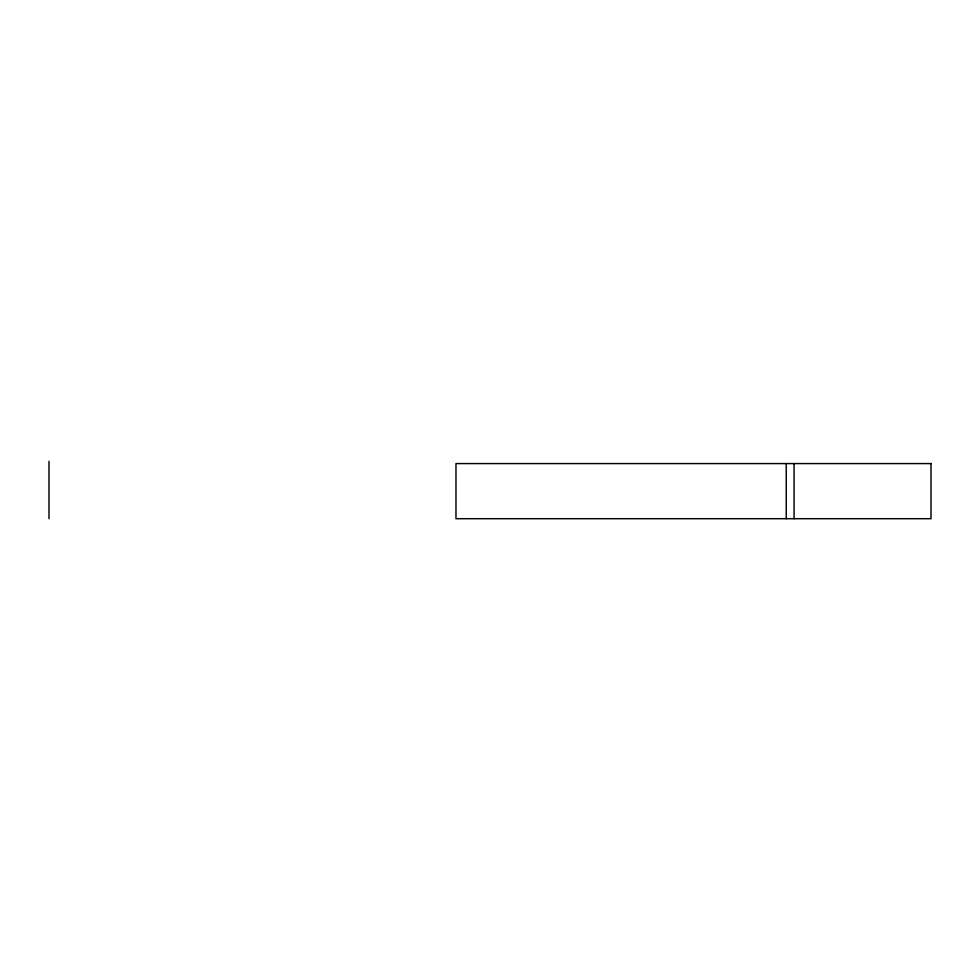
<?xml version="1.0" encoding="UTF-8"?>
<svg xmlns="http://www.w3.org/2000/svg" width="980" height="980" viewBox="0 0 980 980"><rect width="100%" height="100%" fill="white"/><g stroke="black" fill="none" stroke-linecap="round" stroke-linejoin="round"><path stroke-width="1.47" d="M794.07 463.577L794.07 518.702M786.23 463.577L786.23 518.702M49 461.298L49 518.702M931 463.577L455.97 463.577L455.97 518.702L931 518.702L931 463.577"/></g></svg>
